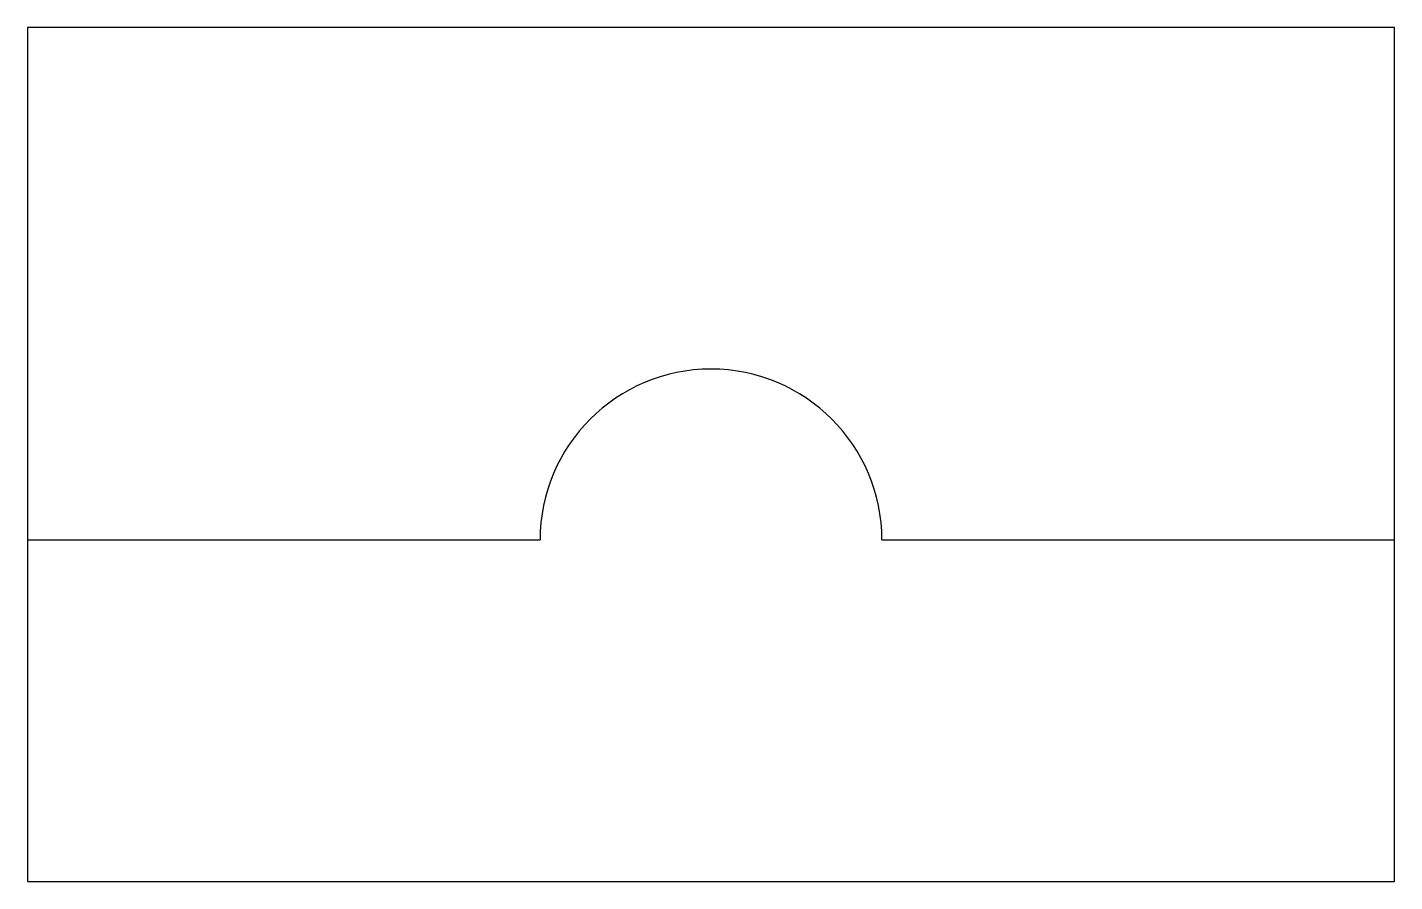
# Model space of a CAD drawing. Header units: millimetres. Extents: x 0 to 8000, y 0 to 5000.
import ezdxf

# ---------------------------------------------------------------- set-up
doc = ezdxf.new("R2010")
doc.units = ezdxf.units.MM
doc.header["$MEASUREMENT"] = 0

msp = doc.modelspace()

# ---------------------------------------------------------------- linework, layer by layer
for p, q in [((0, 2000), (3000, 2000)), ((5000, 2000), (8000, 2000))]:
    msp.add_line(p, q)
msp.add_lwpolyline([(0, 0), (8000, 0), (8000, 5000), (0, 5000)], close=True)
msp.add_arc((4000, 2000), 1000, 0, 180)

doc.saveas('drawing.dxf')
